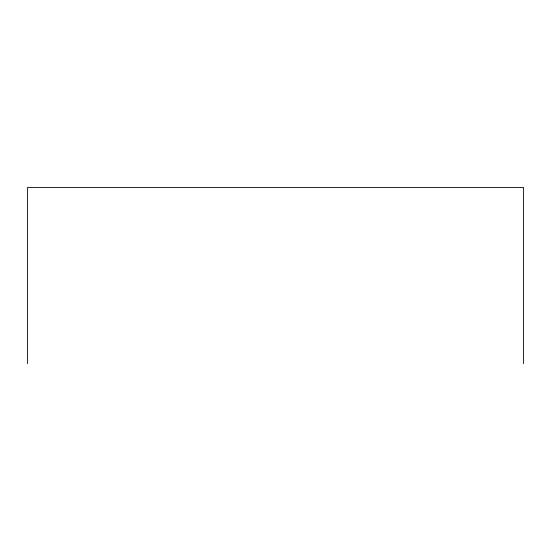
<?xml version="1.0" encoding="UTF-8"?>
<svg xmlns="http://www.w3.org/2000/svg" width="551" height="551" viewBox="0 0 551 551"><rect width="100%" height="100%" fill="white"/><g stroke="black" fill="none" stroke-linecap="round" stroke-linejoin="round"><path stroke-width="0.83" d="M523.45 363.584L523.45 187.416L27.55 187.416L27.55 363.584"/></g></svg>
